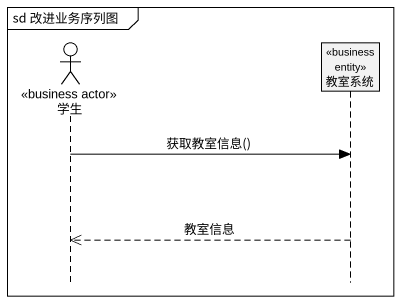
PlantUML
@startuml
mainframe sd 改进业务序列图
hide footbox
actor 学生 <<business actor>>
participant 教室系统 <<business entity>>

学生 -> 教室系统 : 获取教室信息()
教室系统 -->> 学生 : 教室信息
@enduml
